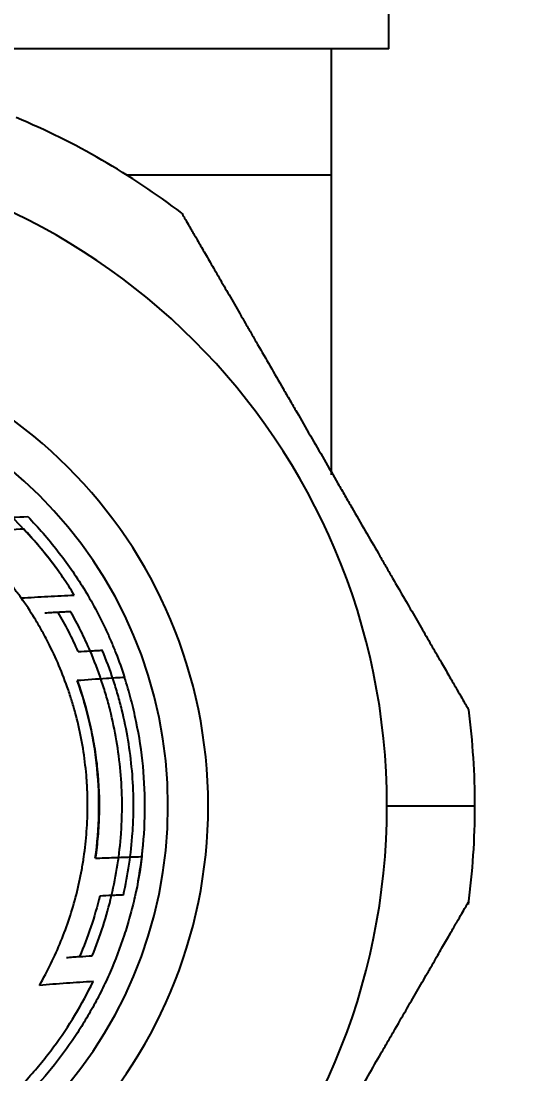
# Model space of a CAD drawing. Extents: x 1425 to 2779, y 0 to 992.
# Drawn here: x 2166.93 to 2175.59, y 395.75 to 414.11 of the extents above; entities that cross this region are included whole.
import ezdxf

# ---------------------------------------------------------------- set-up
doc = ezdxf.new("R2010")
doc.units = 0
doc.header["$LTSCALE"] = 10
doc.header["$MEASUREMENT"] = 0
doc.header["$PDMODE"] = 3
doc.header["$PDSIZE"] = -10
doc.layers.get('0').update_dxf_attribs({"linetype": 'CONTINUOUS'})
doc.layers.get('DEFPOINTS').update_dxf_attribs({"linetype": 'CONTINUOUS'})
doc.layers.add('1', color=7, linetype='CONTINUOUS')
doc.styles.add('Daelim Dimension', font='')
doc.styles.get('Daelim Dimension').set_extended_font_data('나눔고딕')
doc.dimstyles.new('DEFAULT', dxfattribs={"dimscale": 2, "dimtxt": 2, "dimasz": 2, "dimexe": 0, "dimexo": 2, "dimgap": 1, "dimtad": 1, "dimdec": 1, "dimzin": 9, "dimdsep": 46, "dimtxsty": 'Daelim Dimension', "dimcen": 0.5, "dimclrd": 252, "dimclre": 252, "dimclrt": 3, "dimadec": 1, "dimazin": 0, "dimtfac": 1, "dimtdec": 1, "dimtix": 1, "dimtmove": 0, "dimatfit": 3, "dimfxl": 1, "dimtolj": 1, "dimtzin": 1, "dimlwd": 9, "dimlwe": 9, "dimarcsym": 0})

# ---------------------------------------------------------------- blocks, each defined once
blk = doc.blocks.new('*D15')
at = {"color": 5, "lineweight": 9, "ltscale": 0.5, "transparency": 16777216}
for p, q in [((2120.17, 427.466), (2072.523, 427.466)), ((2072.523, 364.429), (2072.523, 423.466)), ((2209.905, 360.429), (2072.523, 360.429))]:
    blk.add_line(p, q, dxfattribs=at)
at = {"color": 5, "ltscale": 0.5, "transparency": 16777216}
for points in [[(2071.856, 423.466), (2073.19, 423.466), (2072.523, 427.466)], [(2071.856, 364.429), (2073.19, 364.429), (2072.523, 360.429)]]:
    blk.add_solid(points, dxfattribs=at)
at = {"layer": 'DEFPOINTS', "color": 0, "ltscale": 0.5, "transparency": 16777216}
for p in [(2072.523, 427.466), (2124.17, 427.466), (2213.905, 360.429)]:
    blk.add_point(p, dxfattribs=at)
at = {"color": 7, "lineweight": -3, "ltscale": 0.5, "transparency": 16777216, "insert": (2065.079, 393.948), "char_height": 10, "attachment_point": 5, "rotation": 90, "style": 'Daelim Dimension'}
blk.add_mtext('\\A1;67', dxfattribs=at)
blk = doc.blocks.new('*D16')
at = {"color": 5, "lineweight": 9, "ltscale": 0.5, "transparency": 16777216}
for p, q in [((2124.17, 423.466), (2124.17, 287.594)), ((2239.339, 355.429), (2239.339, 287.594)), ((2128.17, 287.594), (2235.339, 287.594))]:
    blk.add_line(p, q, dxfattribs=at)
at = {"color": 5, "ltscale": 0.5, "transparency": 16777216}
for points in [[(2128.17, 288.26), (2128.17, 286.927), (2124.17, 287.594)], [(2235.339, 288.26), (2235.339, 286.927), (2239.339, 287.594)]]:
    blk.add_solid(points, dxfattribs=at)
at = {"layer": 'DEFPOINTS', "color": 0, "ltscale": 0.5, "transparency": 16777216}
for p in [(2124.17, 427.466), (2239.339, 359.429), (2239.339, 287.594)]:
    blk.add_point(p, dxfattribs=at)
at = {"color": 7, "lineweight": -3, "ltscale": 0.5, "transparency": 16777216, "insert": (2181.755, 294.98), "char_height": 10, "attachment_point": 5, "style": 'Daelim Dimension'}
blk.add_mtext('\\A1;115', dxfattribs=at)
blk = doc.blocks.new('*D17')
at = {"color": 5, "lineweight": 9, "ltscale": 0.5, "transparency": 16777216}
for p, q in [((2125.992, 512.097), (2302.11, 512.097)), ((2302.11, 364.429), (2302.11, 508.097)), ((2268.773, 360.429), (2302.11, 360.429))]:
    blk.add_line(p, q, dxfattribs=at)
at = {"color": 5, "ltscale": 0.5, "transparency": 16777216}
for points in [[(2301.443, 508.097), (2302.777, 508.097), (2302.11, 512.097)], [(2301.443, 364.429), (2302.777, 364.429), (2302.11, 360.429)]]:
    blk.add_solid(points, dxfattribs=at)
at = {"layer": 'DEFPOINTS', "color": 0, "ltscale": 0.5, "transparency": 16777216}
for p in [(2121.992, 512.097), (2302.11, 512.097), (2264.773, 360.429)]:
    blk.add_point(p, dxfattribs=at)
at = {"color": 7, "lineweight": -3, "ltscale": 0.5, "transparency": 16777216, "insert": (2294.466, 436.263), "char_height": 10, "attachment_point": 5, "rotation": 90, "style": 'Daelim Dimension'}
blk.add_mtext('\\A1;151.5', dxfattribs=at)

msp = doc.modelspace()

# ---------------------------------------------------------------- linework, layer by layer
at = {"layer": '1', "color": 7, "linetype": 'Continuous', "lineweight": -3}
for p, q in [((2173.339, 413.629), (2173.339, 426.629)), ((2173.339, 413.629), (2161.839, 413.629)), ((2172.339, 411.429), (2172.339, 413.629)), ((2168.767, 411.429), (2172.339, 411.429)), ((2172.339, 406.201), (2172.339, 411.429)), ((2173.305, 400.429), (2174.839, 400.429))]:
    msp.add_line(p, q, dxfattribs=at)
for radius, start, end in [(13, 52.6285, 67.3766), (11.466, 0, 180), (8.35, 0, 180), (7.65, 0, 180), (13, 0, 7.3863), (11.466, 180, 0), (8.35, 180, 0), (7.65, 180, 0), (13, 352.4, 0)]:
    msp.add_arc((2161.839, 400.429), radius, start, end, dxfattribs=at)
for points, knots in [([(2169.731, 410.759), (2169.731, 410.759), (2169.735, 410.752), (2169.751, 410.724), (2169.776, 410.682), (2169.815, 410.613), (2169.845, 410.561), (2169.852, 410.551), (2169.865, 410.528), (2169.871, 410.516), (2169.892, 410.48), (2169.907, 410.454), (2169.955, 410.372), (2170.025, 410.251), (2170.109, 410.106), (2170.177, 409.988), (2170.2, 409.947), (2170.249, 409.862), (2170.275, 409.818), (2170.353, 409.682), (2170.408, 409.587), (2170.523, 409.388), (2170.643, 409.18), (2170.773, 408.955), (2170.858, 408.808), (2170.875, 408.778), (2170.91, 408.718), (2170.962, 408.628), (2171.015, 408.536), (2171.122, 408.351), (2171.267, 408.099), (2171.419, 407.837), (2171.534, 407.636), (2171.573, 407.568), (2171.633, 407.466), (2171.652, 407.432), (2171.692, 407.363), (2171.712, 407.329), (2171.811, 407.157), (2171.97, 406.882), (2172.13, 406.604), (2172.291, 406.326), (2172.371, 406.186), (2172.472, 406.011), (2172.493, 405.976), (2172.533, 405.906), (2172.593, 405.802), (2172.653, 405.699), (2172.772, 405.493), (2172.928, 405.222), (2173.08, 404.959), (2173.193, 404.764), (2173.23, 404.699), (2173.286, 404.603), (2173.304, 404.571), (2173.341, 404.507), (2173.359, 404.476), (2173.449, 404.319), (2173.589, 404.077), (2173.721, 403.849), (2173.847, 403.63), (2173.909, 403.524), (2173.997, 403.371), (2174.026, 403.321), (2174.082, 403.224), (2174.109, 403.177), (2174.188, 403.04), (2174.287, 402.868), (2174.374, 402.718), (2174.433, 402.615), (2174.453, 402.582), (2174.489, 402.518), (2174.507, 402.488), (2174.556, 402.402), (2174.614, 402.302), (2174.656, 402.228), (2174.691, 402.168), (2174.705, 402.145), (2174.717, 402.124), (2174.719, 402.12), (2174.723, 402.114), (2174.728, 402.105), (2174.73, 402.101), (2174.731, 402.1)], [0, 0, 0, 0, 0.03125, 0.03125, 0.0625, 0.09375, 0.09375, 0.101562, 0.101562, 0.109375, 0.109375, 0.125, 0.125, 0.15625, 0.1875, 0.1875, 0.203125, 0.203125, 0.21875, 0.21875, 0.25, 0.25, 0.28125, 0.3125, 0.3125, 0.320313, 0.320313, 0.328125, 0.34375, 0.34375, 0.375, 0.40625, 0.40625, 0.421875, 0.421875, 0.429688, 0.429688, 0.4375, 0.4375, 0.46875, 0.5, 0.5, 0.53125, 0.53125, 0.539063, 0.539063, 0.546875, 0.5625, 0.5625, 0.59375, 0.625, 0.625, 0.640625, 0.640625, 0.648438, 0.648438, 0.65625, 0.65625, 0.6875, 0.71875, 0.71875, 0.75, 0.75, 0.765625, 0.765625, 0.78125, 0.78125, 0.8125, 0.84375, 0.84375, 0.859375, 0.859375, 0.875, 0.875, 0.90625, 0.9375, 0.9375, 0.96875, 0.96875, 0.976562, 0.976562, 0.984375, 1, 1, 1, 1]), ([(2167.573, 404.528), (2167.482, 404.654), (2167.388, 404.776), (2167.173, 405.037), (2166.931, 405.309), (2166.538, 405.689), (2166.256, 405.922), (2166.036, 406.09), (2165.962, 406.145), (2165.811, 406.251), (2165.735, 406.303), (2165.503, 406.453), (2165.345, 406.547), (2165.183, 406.635)], [0, 0, 0, 0, 0.144422, 0.144422, 0.315537, 0.486653, 0.657769, 0.657769, 0.743326, 0.743326, 0.828884, 0.828884, 1, 1, 1, 1]), ([(2165.935, 405.411), (2166.121, 405.423), (2166.306, 405.433), (2166.677, 405.454), (2166.862, 405.463), (2167.048, 405.472)], [0, 0, 0, 0, 0.499983, 0.499983, 1, 1, 1, 1]), ([(2167.045, 405.471), (2167.137, 405.376), (2167.227, 405.279), (2167.4, 405.08), (2167.483, 404.978), (2167.646, 404.77), (2167.724, 404.664), (2167.876, 404.445), (2167.949, 404.333), (2168.09, 404.104), (2168.158, 403.986), (2168.256, 403.803), (2168.288, 403.741), (2168.351, 403.616), (2168.412, 403.489), (2168.47, 403.358), (2168.527, 403.225), (2168.554, 403.158), (2168.635, 402.953), (2168.685, 402.812), (2168.732, 402.667)], [0, 0, 0, 0, 0.125, 0.125, 0.25, 0.25, 0.375, 0.375, 0.5, 0.5, 0.625, 0.625, 0.6875, 0.6875, 0.75, 0.8125, 0.8125, 0.875, 0.875, 1, 1, 1, 1]), ([(2166.941, 404.036), (2166.928, 404.055), (2166.914, 404.074), (2166.864, 404.143), (2166.826, 404.193), (2166.749, 404.292), (2166.632, 404.439), (2166.509, 404.579), (2166.255, 404.853), (2166.075, 405.026), (2165.884, 405.189)], [0, 0, 0, 0, 0.04432, 0.04432, 0.16378, 0.16378, 0.28324, 0.52216, 0.52216, 1, 1, 1, 1]), ([(2166.98, 405.254), (2166.797, 405.244), (2166.615, 405.235), (2166.251, 405.214), (2166.069, 405.203), (2165.887, 405.191)], [0, 0, 0, 0, 0.499982, 0.499982, 1, 1, 1, 1]), ([(2167.856, 404.103), (2167.792, 404.208), (2167.725, 404.31), (2167.588, 404.511), (2167.517, 404.608), (2167.37, 404.799), (2167.295, 404.893), (2167.139, 405.075), (2167.06, 405.165), (2166.977, 405.252)], [0, 0, 0, 0, 0.25, 0.25, 0.5, 0.5, 0.75, 0.75, 1, 1, 1, 1]), ([(2166.931, 404.053), (2167.085, 404.062), (2167.24, 404.071), (2167.548, 404.088), (2167.702, 404.095), (2167.856, 404.103)], [0, 0, 0, 0, 0.499985, 0.499985, 1, 1, 1, 1]), ([(2167.247, 397.297), (2167.319, 397.422), (2167.386, 397.548), (2167.512, 397.804), (2167.57, 397.934), (2167.677, 398.198), (2167.726, 398.332), (2167.815, 398.604), (2167.856, 398.743), (2167.928, 399.024), (2167.959, 399.168), (2167.992, 399.351), (2167.999, 399.387), (2168.011, 399.461), (2168.028, 399.572), (2168.042, 399.684), (2168.067, 399.908), (2168.078, 400.058), (2168.089, 400.363), (2168.09, 400.516), (2168.082, 400.71), (2168.081, 400.749), (2168.076, 400.827), (2168.074, 400.867), (2168.065, 400.984), (2168.057, 401.062), (2168.03, 401.295), (2167.983, 401.603), (2167.912, 401.906), (2167.851, 402.131), (2167.83, 402.206), (2167.795, 402.317), (2167.783, 402.355), (2167.758, 402.429), (2167.746, 402.465), (2167.681, 402.647), (2167.626, 402.788), (2167.506, 403.062), (2167.443, 403.195), (2167.342, 403.389), (2167.307, 403.453), (2167.236, 403.578), (2167.2, 403.64), (2167.089, 403.821), (2167.011, 403.939), (2166.931, 404.052)], [0, 0, 0, 0, 0.0625, 0.0625, 0.125, 0.125, 0.1875, 0.1875, 0.25, 0.25, 0.3125, 0.3125, 0.328125, 0.328125, 0.34375, 0.375, 0.375, 0.4375, 0.4375, 0.5, 0.5, 0.515625, 0.515625, 0.53125, 0.53125, 0.5625, 0.5625, 0.625, 0.6875, 0.6875, 0.71875, 0.71875, 0.734375, 0.734375, 0.75, 0.75, 0.8125, 0.8125, 0.875, 0.875, 0.90625, 0.90625, 0.9375, 0.9375, 1, 1, 1, 1]), ([(2167.571, 403.801), (2167.533, 403.799), (2167.458, 403.795), (2167.382, 403.791), (2167.345, 403.788)], [0, 0, 0, 0, 0.502211, 1, 1, 1, 1]), ([(2167.568, 403.8), (2167.632, 403.693), (2167.693, 403.582), (2167.811, 403.354), (2167.867, 403.237), (2167.92, 403.117)], [0, 0, 0, 0, 0.5, 0.5, 1, 1, 1, 1]), ([(2168.133, 403.129), (2168.081, 403.25), (2168.027, 403.367), (2167.914, 403.595), (2167.856, 403.705), (2167.794, 403.813)], [0, 0, 0, 0, 0.5, 0.5, 1, 1, 1, 1]), ([(2168.506, 398.865), (2168.548, 399.043), (2168.617, 399.4), (2168.658, 399.761), (2168.675, 399.988), (2168.677, 400.034), (2168.682, 400.125), (2168.684, 400.17), (2168.688, 400.307), (2168.689, 400.398), (2168.687, 400.669), (2168.678, 400.85), (2168.645, 401.208), (2168.599, 401.565), (2168.525, 401.919), (2168.459, 402.182), (2168.435, 402.27), (2168.384, 402.445), (2168.356, 402.532), (2168.269, 402.791), (2168.204, 402.961), (2168.133, 403.129)], [0, 0, 0, 0, 0.125, 0.25, 0.25, 0.28125, 0.28125, 0.3125, 0.3125, 0.375, 0.375, 0.5, 0.5, 0.625, 0.75, 0.75, 0.8125, 0.8125, 0.875, 0.875, 1, 1, 1, 1]), ([(2168.134, 403.13), (2168.169, 403.132), (2168.24, 403.136), (2168.311, 403.14), (2168.346, 403.142)], [0, 0, 0, 0, 0.498471, 1, 1, 1, 1]), ([(2168.712, 398.875), (2168.753, 399.053), (2168.82, 399.41), (2168.859, 399.772), (2168.875, 399.999), (2168.878, 400.044), (2168.882, 400.135), (2168.884, 400.181), (2168.888, 400.317), (2168.889, 400.408), (2168.887, 400.679), (2168.878, 400.86), (2168.846, 401.218), (2168.801, 401.575), (2168.728, 401.928), (2168.663, 402.192), (2168.64, 402.28), (2168.602, 402.411), (2168.589, 402.455), (2168.562, 402.542), (2168.493, 402.759), (2168.414, 402.972), (2168.344, 403.141)], [0, 0, 0, 0, 0.125, 0.25, 0.25, 0.28125, 0.28125, 0.3125, 0.3125, 0.375, 0.375, 0.5, 0.5, 0.625, 0.75, 0.75, 0.8125, 0.8125, 0.84375, 0.84375, 0.875, 1, 1, 1, 1]), ([(2167.906, 402.611), (2167.994, 402.365), (2168.068, 402.114), (2168.156, 401.728), (2168.182, 401.597), (2168.215, 401.4), (2168.225, 401.333), (2168.242, 401.201), (2168.25, 401.135), (2168.283, 400.805), (2168.293, 400.544), (2168.285, 400.219), (2168.283, 400.154), (2168.276, 400.025), (2168.271, 399.96), (2168.255, 399.768), (2168.24, 399.641), (2168.222, 399.515)], [0, 0, 0, 0, 0.25, 0.25, 0.375, 0.375, 0.4375, 0.4375, 0.5, 0.5, 0.75, 0.75, 0.8125, 0.8125, 0.875, 0.875, 1, 1, 1, 1]), ([(2168.735, 402.668), (2168.629, 402.661), (2168.523, 402.654), (2168.247, 402.636), (2168.078, 402.624), (2167.908, 402.611)], [0, 0, 0, 0, 0.384577, 0.384577, 1, 1, 1, 1]), ([(2168.222, 399.515), (2168.258, 399.776), (2168.279, 400.037), (2168.29, 400.558), (2168.28, 400.818), (2168.241, 401.208), (2168.224, 401.338), (2168.193, 401.533), (2168.181, 401.598), (2168.156, 401.727), (2168.089, 402.048), (2167.998, 402.364), (2167.908, 402.611)], [0, 0, 0, 0, 0.25, 0.25, 0.5, 0.5, 0.625, 0.625, 0.6875, 0.6875, 0.75, 1, 1, 1, 1]), ([(2169.034, 399.543), (2169.067, 399.807), (2169.084, 400.07), (2169.09, 400.594), (2169.079, 400.856), (2169.028, 401.378), (2168.989, 401.638), (2168.921, 401.963), (2168.907, 402.028), (2168.877, 402.157), (2168.829, 402.35), (2168.773, 402.541), (2168.732, 402.667)], [0, 0, 0, 0, 0.25, 0.25, 0.5, 0.5, 0.75, 0.75, 0.8125, 0.8125, 0.875, 1, 1, 1, 1]), ([(2169.034, 399.543), (2169.005, 399.305), (2168.964, 399.072), (2168.886, 398.729), (2168.858, 398.616), (2168.811, 398.448), (2168.795, 398.392), (2168.761, 398.281), (2168.744, 398.226), (2168.653, 397.952), (2168.571, 397.738), (2168.457, 397.476), (2168.433, 397.424), (2168.385, 397.32), (2168.311, 397.166), (2168.179, 396.913), (2168.063, 396.716), (2167.973, 396.57), (2167.943, 396.521), (2167.88, 396.425), (2167.849, 396.377), (2167.687, 396.141), (2167.55, 395.958), (2167.256, 395.605), (2167.099, 395.435), (2166.767, 395.107), (2166.591, 394.95), (2166.404, 394.799)], [0, 0, 0, 0, 0.125, 0.125, 0.1875, 0.1875, 0.21875, 0.21875, 0.25, 0.25, 0.375, 0.375, 0.40625, 0.40625, 0.4375, 0.5, 0.5625, 0.5625, 0.59375, 0.59375, 0.625, 0.625, 0.75, 0.75, 0.875, 0.875, 1, 1, 1, 1]), ([(2168.224, 399.515), (2168.33, 399.519), (2168.436, 399.523), (2168.706, 399.533), (2168.87, 399.538), (2169.034, 399.543)], [0, 0, 0, 0, 0.392574, 0.392574, 1, 1, 1, 1]), ([(2168.299, 398.855), (2168.255, 398.673), (2168.204, 398.494), (2168.086, 398.143), (2168.02, 397.97), (2167.947, 397.8)], [0, 0, 0, 0, 0.498276, 0.498276, 1, 1, 1, 1]), ([(2168.168, 397.815), (2168.237, 397.983), (2168.3, 398.155), (2168.413, 398.504), (2168.463, 398.683), (2168.506, 398.865)], [0, 0, 0, 0, 0.498525, 0.498525, 1, 1, 1, 1]), ([(2168.715, 398.874), (2168.68, 398.872), (2168.611, 398.869), (2168.542, 398.866), (2168.508, 398.865)], [0, 0, 0, 0, 0.501729, 1, 1, 1, 1]), ([(2169.731, 390.1), (2169.733, 390.102), (2169.738, 390.112), (2169.757, 390.144), (2169.784, 390.191), (2169.827, 390.265), (2169.858, 390.32), (2169.865, 390.331), (2169.879, 390.355), (2169.886, 390.367), (2169.908, 390.405), (2169.923, 390.432), (2169.973, 390.518), (2170.046, 390.644), (2170.132, 390.794), (2170.202, 390.915), (2170.227, 390.957), (2170.277, 391.044), (2170.303, 391.09), (2170.383, 391.228), (2170.439, 391.325), (2170.556, 391.528), (2170.678, 391.74), (2170.811, 391.97), (2170.897, 392.119), (2170.915, 392.149), (2170.949, 392.209), (2171.002, 392.301), (2171.056, 392.394), (2171.164, 392.581), (2171.311, 392.836), (2171.464, 393.101), (2171.581, 393.303), (2171.62, 393.371), (2171.68, 393.474), (2171.7, 393.509), (2171.739, 393.578), (2171.759, 393.612), (2171.859, 393.785), (2172.019, 394.062), (2172.18, 394.34), (2172.341, 394.619), (2172.422, 394.759), (2172.523, 394.934), (2172.543, 394.969), (2172.583, 395.039), (2172.644, 395.144), (2172.703, 395.247), (2172.822, 395.452), (2172.978, 395.722), (2173.129, 395.985), (2173.241, 396.179), (2173.278, 396.243), (2173.333, 396.339), (2173.352, 396.37), (2173.388, 396.433), (2173.406, 396.465), (2173.496, 396.62), (2173.634, 396.86), (2173.764, 397.084), (2173.889, 397.301), (2173.949, 397.405), (2174.021, 397.53), (2174.036, 397.555), (2174.064, 397.604), (2174.106, 397.676), (2174.146, 397.745), (2174.223, 397.879), (2174.319, 398.046), (2174.403, 398.191), (2174.46, 398.29), (2174.479, 398.322), (2174.505, 398.368), (2174.513, 398.382), (2174.53, 398.411), (2174.538, 398.425), (2174.577, 398.493), (2174.631, 398.587), (2174.67, 398.654), (2174.701, 398.708), (2174.713, 398.728), (2174.723, 398.745), (2174.724, 398.747), (2174.727, 398.752), (2174.73, 398.757), (2174.731, 398.759), (2174.731, 398.759)], [0, 0, 0, 0, 0.03133, 0.03133, 0.062659, 0.093989, 0.093989, 0.101822, 0.101822, 0.109654, 0.109654, 0.125319, 0.125319, 0.156649, 0.187978, 0.187978, 0.203643, 0.203643, 0.219308, 0.219308, 0.250638, 0.250638, 0.281968, 0.313297, 0.313297, 0.32113, 0.32113, 0.328962, 0.344627, 0.344627, 0.375957, 0.407287, 0.407287, 0.422952, 0.422952, 0.430784, 0.430784, 0.438616, 0.438616, 0.469946, 0.501276, 0.501276, 0.532606, 0.532606, 0.540438, 0.540438, 0.548271, 0.563935, 0.563935, 0.595265, 0.626595, 0.626595, 0.64226, 0.64226, 0.650092, 0.650092, 0.657925, 0.657925, 0.689254, 0.720584, 0.720584, 0.751914, 0.751914, 0.759746, 0.759746, 0.767579, 0.783244, 0.783244, 0.814573, 0.845903, 0.845903, 0.861568, 0.861568, 0.8694, 0.8694, 0.877233, 0.877233, 0.908563, 0.939892, 0.939892, 0.971222, 0.971222, 0.979054, 0.979054, 0.986887, 1, 1, 1, 1]), ([(2167.722, 397.785), (2167.759, 397.787), (2167.834, 397.793), (2167.909, 397.798), (2167.947, 397.8)], [0, 0, 0, 0, 0.497322, 1, 1, 1, 1]), ([(2166.58, 395.212), (2166.752, 395.368), (2166.914, 395.53), (2167.104, 395.741), (2167.142, 395.784), (2167.216, 395.87), (2167.253, 395.914), (2167.36, 396.045), (2167.429, 396.134), (2167.629, 396.404), (2167.753, 396.59), (2167.983, 396.971), (2168.088, 397.166), (2168.186, 397.367)], [0, 0, 0, 0, 0.25, 0.25, 0.3125, 0.3125, 0.375, 0.375, 0.5, 0.5, 0.75, 0.75, 1, 1, 1, 1]), ([(2168.189, 397.366), (2168.032, 397.356), (2167.875, 397.346), (2167.561, 397.323), (2167.404, 397.31), (2167.247, 397.297)], [0, 0, 0, 0, 0.49997, 0.49997, 1, 1, 1, 1])]:
    msp.add_open_spline(points, degree=3, knots=knots, dxfattribs=at)
for points in [[(2167.795, 403.813), (2167.757, 403.811), (2167.682, 403.807), (2167.608, 403.803), (2167.571, 403.801)], [(2167.921, 403.117), (2167.992, 403.121), (2168.063, 403.126), (2168.134, 403.13)], [(2168.97, 399.122), (2169.013, 399.357), (2169.044, 399.595), (2169.063, 399.836)], [(2168.508, 398.865), (2168.438, 398.861), (2168.369, 398.858), (2168.3, 398.855)], [(2167.947, 397.8), (2168.021, 397.805), (2168.096, 397.81), (2168.17, 397.814)]]:
    msp.add_open_spline(points, degree=3, dxfattribs=at)

# ---------------------------------------------------------------- dimensions: what is measured, and where the dimension line sits
at = {"color": 5, "lineweight": -3, "ltscale": 0.5}
dim = msp.add_linear_dim(base=(2302.11, 512.097), p1=(2264.773, 360.429), p2=(2121.992, 512.097), angle=90, text='151.5', dimstyle='DEFAULT', override={"dimtxt": 5, "dimclrd": 5, "dimclre": 5, "dimclrt": 7}, dxfattribs=at)
dim.commit()
dim.dimension.update_dxf_attribs({"geometry": '*D17', "text_midpoint": (2294.466, 436.263)})
dim = msp.add_linear_dim(base=(2072.523, 427.466), p1=(2213.905, 360.429), p2=(2124.17, 427.466), angle=90, dimstyle='DEFAULT', override={"dimtxt": 5, "dimclrd": 5, "dimclre": 5, "dimclrt": 7}, dxfattribs=at)
dim.commit()
dim.dimension.update_dxf_attribs({"geometry": '*D15', "text_midpoint": (2065.079, 393.948)})
dim = msp.add_linear_dim(base=(2239.339, 287.594), p1=(2124.17, 427.466), p2=(2239.339, 359.429), text='115', dimstyle='DEFAULT', override={"dimtxt": 5, "dimclrd": 5, "dimclre": 5, "dimclrt": 7}, dxfattribs=at)
dim.commit()
dim.dimension.update_dxf_attribs({"geometry": '*D16', "text_midpoint": (2181.755, 294.98)})

doc.saveas('drawing.dxf')
